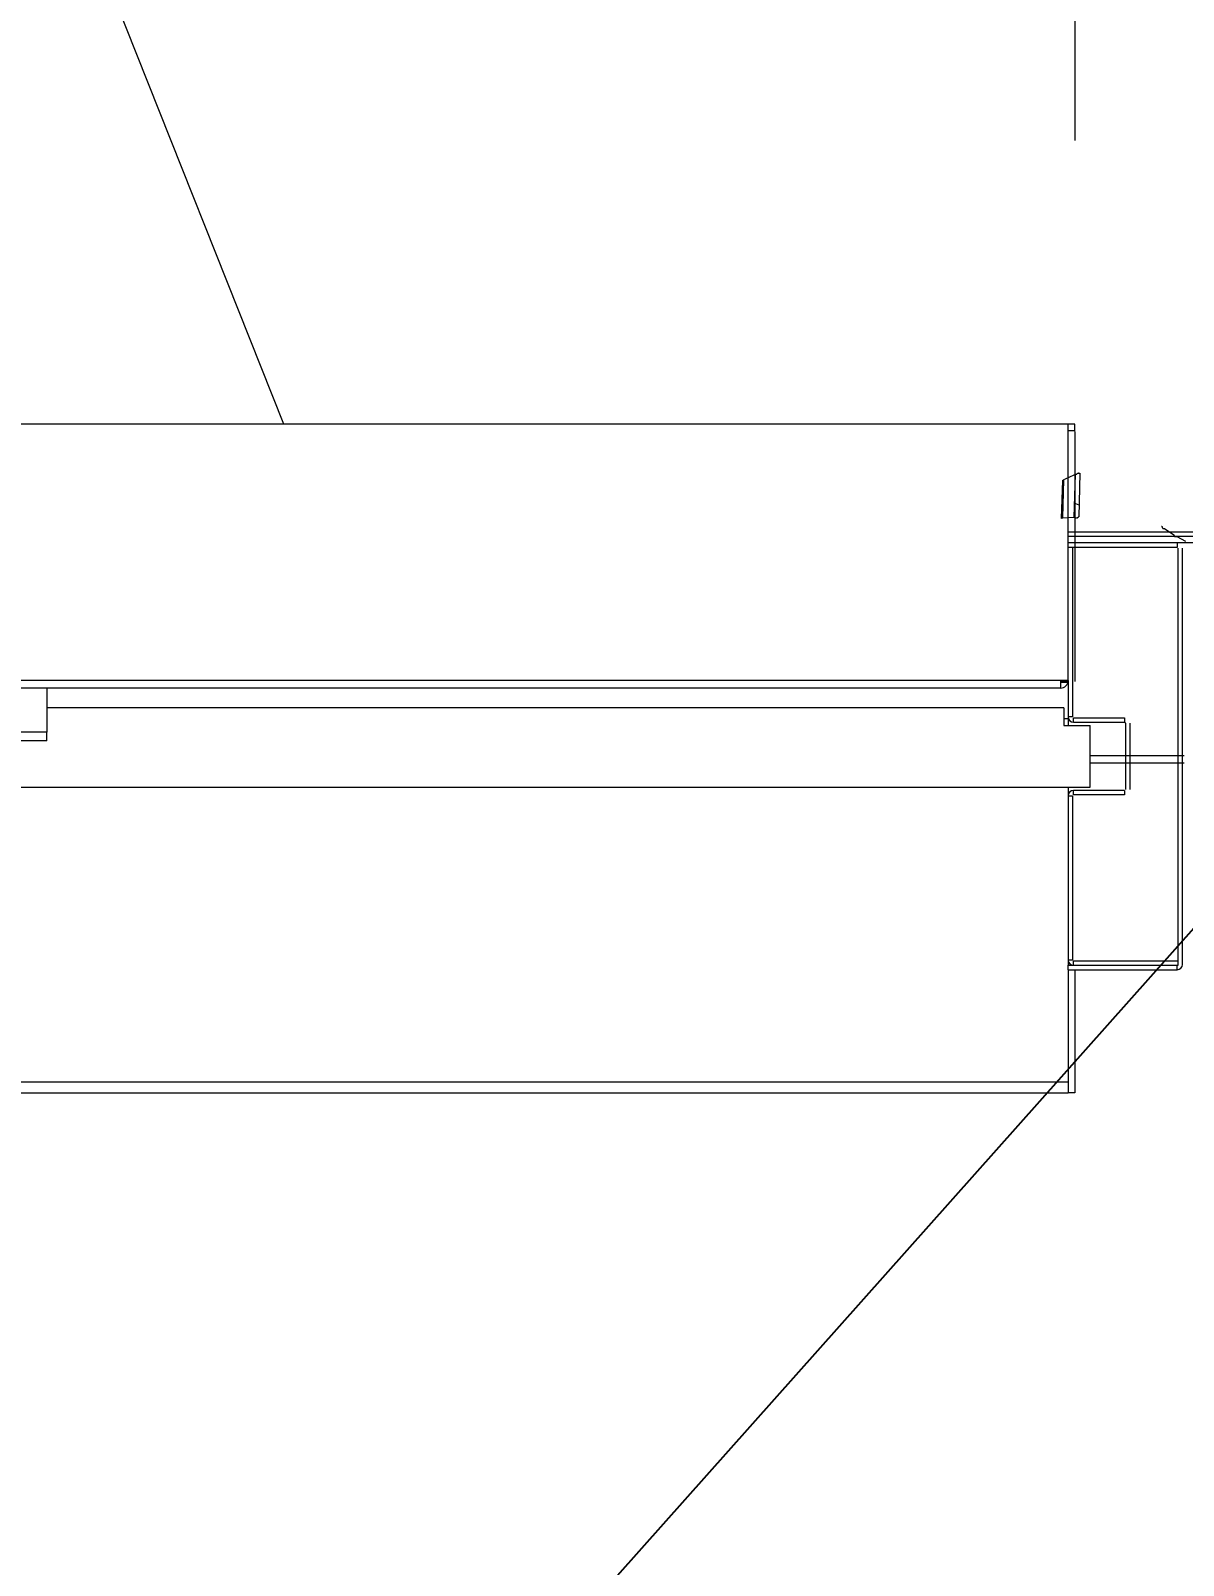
# Model space of a CAD drawing. Extents: x -2187 to 96136, y -11110 to 52208.
# Drawn here: x 43393 to 43917, y 18197 to 18894 of the extents above; entities that cross this region are included whole.
import ezdxf

# ---------------------------------------------------------------- set-up
doc = ezdxf.new("R2010")
doc.units = 0
doc.header["$LTSCALE"] = 1000
doc.header["$MEASUREMENT"] = 0
doc.linetypes.add('ACAD_ISO02W100', pattern=[15, 12, -3])
doc.layers.add('洗衣房设备', color=4, linetype='Continuous')
doc.styles.add('-宋体', font='', dxfattribs={"width": 0.8})
doc.styles.add('HZHT', font='hztxt_e.shx', dxfattribs={"width": 1.5, "bigfont": 'hztxt.shx'})
doc.styles.get('-宋体').set_extended_font_data('SimSun')
doc.dimstyles.new('50', dxfattribs={"dimscale": 30, "dimtxt": 3.5, "dimasz": 1.5, "dimexe": 0.8, "dimexo": 2, "dimgap": 0.8, "dimtad": 1, "dimdec": 0, "dimrnd": 5, "dimzin": 0, "dimdsep": 46, "dimtxsty": '-宋体', "dimblk": 'OBLIQUE', "dimcen": 0.6, "dimdle": 0.8, "dimclrd": 6, "dimclre": 6, "dimclrt": 6, "dimadec": 0, "dimazin": 0, "dimtfac": 1, "dimtdec": 0, "dimtofl": 0, "dimtmove": 2, "dimatfit": 3, "dimldrblk": 'OBLIQUE', "dimfxl": 0, "dimtolj": 1, "dimtzin": 0, "dimarcsym": 0})
doc.dimstyles.new('75', dxfattribs={"dimscale": 100, "dimtxt": 3, "dimasz": 1, "dimexe": 1, "dimexo": 1, "dimgap": 0.2, "dimtad": 1, "dimdec": 0, "dimrnd": 10, "dimzin": 0, "dimdsep": 46, "dimtxsty": 'HZHT', "dimblk1": 'ARCHTICK', "dimblk2": 'ARCHTICK', "dimsah": 1, "dimcen": 1, "dimdle": 0.5, "dimclrd": 1, "dimclre": 1, "dimadec": 0, "dimazin": 0, "dimtfac": 1, "dimtdec": 0, "dimtix": 1, "dimtmove": 2, "dimatfit": 3, "dimfxl": 0, "dimtolj": 1, "dimtzin": 0, "dimarcsym": 0})

# ---------------------------------------------------------------- blocks, each defined once
blk = doc.blocks.new('_ArchTick')
at = {"color": 0, "linetype": 'ByBlock', "const_width": 0.4}
blk.add_lwpolyline([(-0.5, -0.5), (0.5, 0.5)], dxfattribs=at)
blk = doc.blocks.new('*D127')
at = {"color": 1, "linetype": 'ACAD_ISO02W100', "lineweight": -2, "ltscale": 750}
for p, q in [((42390.1, 18544.5), (42390.1, 17223.45)), ((46340.1, 18544.5), (46340.1, 17223.45)), ((42340.1, 17323.45), (43087.63, 17323.45)), ((46390.1, 17323.45), (44337.63, 17323.45))]:
    blk.add_line(p, q, dxfattribs=at)
at = {"layer": 'Defpoints', "color": 0, "linetype": 'ACAD_ISO02W100', "ltscale": 750}
for p in [(42390.1, 18644.5), (46340.1, 18644.5), (46340.1, 17323.45)]:
    blk.add_point(p, dxfattribs=at)
at = {"color": 1, "linetype": 'ACAD_ISO02W100', "lineweight": -2, "ltscale": 750, "xscale": 100, "yscale": 100, "zscale": 100, "rotation": 180}
blk.add_blockref('_ArchTick', (42390.1, 17323.45), dxfattribs=at)
at = {"color": 1, "linetype": 'ACAD_ISO02W100', "lineweight": -2, "ltscale": 750, "xscale": 100, "yscale": 100, "zscale": 100}
blk.add_blockref('_ArchTick', (46340.1, 17323.45), dxfattribs=at)
at = {"color": 0, "linetype": 'ACAD_ISO02W100', "ltscale": 750, "insert": (43712.63, 17473.45), "char_height": 300, "attachment_point": 2, "style": 'HZHT'}
blk.add_mtext('\\A1;3950', dxfattribs=at)
blk = doc.blocks.new('_OBLIQUE')
at = {"color": 0, "linetype": 'ByBlock'}
blk.add_line((-0.5, -0.5), (0.5, 0.5), dxfattribs=at)
blk = doc.blocks.new('*D112')
at = {"layer": 'Defpoints', "color": 0, "linetype": 'ACAD_ISO02W100', "ltscale": 750}
for p in [(44165.36, 18776.32), (43868.1, 18411.5), (44574.11, 18411.5)]:
    blk.add_point(p, dxfattribs=at)
at = {"layer": '洗衣房设备', "color": 6, "linetype": 'ACAD_ISO02W100', "lineweight": -2, "ltscale": 750}
for p, q in [((44574.11, 18800.32), (44574.11, 18387.5)), ((44225.36, 18776.32), (44598.11, 18776.32)), ((43928.1, 18411.5), (44598.11, 18411.5))]:
    blk.add_line(p, q, dxfattribs=at)
at = {"layer": '洗衣房设备', "color": 6, "linetype": 'ACAD_ISO02W100', "lineweight": -2, "ltscale": 750, "xscale": 45, "yscale": 45, "zscale": 45}
for p, rotation in [((44574.11, 18776.32), 90), ((44574.11, 18411.5), 270)]:
    blk.add_blockref('_OBLIQUE', p, dxfattribs=dict(at, rotation=rotation))
at = {"layer": '洗衣房设备', "color": 6, "linetype": 'ACAD_ISO02W100', "ltscale": 750, "insert": (44497.61, 18593.91), "char_height": 105, "attachment_point": 5, "rotation": 90, "style": '-宋体'}
blk.add_mtext('\\A1;365', dxfattribs=at)

msp = doc.modelspace()

# ---------------------------------------------------------------- linework, layer by layer
at = {"color": 7, "linetype": 'Continuous', "lineweight": 15}
for p, q in [((43508.41, 18715.501), (43420.794, 18935.558)), ((43868.097, 18914.501), (43868.097, 18844.501)), ((43865.097, 18715.501), (42865.097, 18715.501)), ((43865.097, 18715.501), (42865.097, 18715.501)), ((43868.097, 18715.501), (43865.097, 18715.501)), ((43865.097, 18598.901), (43865.097, 18715.501)), ((43868.097, 18715.501), (43865.097, 18715.501)), ((43865.097, 18598.901), (43865.097, 18715.501)), ((43868.097, 18712.501), (43865.097, 18712.501)), ((43868.097, 18712.501), (43865.097, 18712.501)), ((43868.097, 18712.501), (43868.097, 18715.501)), ((43868.097, 18712.501), (43868.097, 18715.501)), ((43868.097, 18712.101), (43868.097, 18598.501)), ((43868.097, 18712.101), (43868.097, 18598.501)), ((43862.118, 18672.683), (43862.599, 18689.957)), ((43863.042, 18690.14), (43862.561, 18672.866)), ((43867.886, 18673.148), (43868.427, 18692.556)), ((43870.458, 18693.207), (43869.906, 18673.393)), ((43862.561, 18672.866), (43867.886, 18673.148)), ((43865.097, 18666.501), (44045.456, 18666.501)), ((43865.097, 18666.501), (44045.456, 18666.501)), ((44047.866, 18664.501), (43865.097, 18664.501)), ((44047.866, 18664.501), (43865.097, 18664.501)), ((44051.886, 18661.501), (43865.097, 18661.501)), ((43914.697, 18661.501), (43865.097, 18661.501)), ((44051.886, 18661.501), (43865.097, 18661.501)), ((43914.697, 18661.501), (43865.097, 18661.501)), ((43909.087, 18667.97), (43912.974, 18665.273)), ((43914.496, 18664.36), (43918.529, 18662.314)), ((43914.697, 18661.501), (43914.697, 18659.501)), ((43914.697, 18661.501), (43914.697, 18659.501)), ((43867.097, 18659.501), (43865.097, 18659.501)), ((43914.697, 18659.501), (43865.097, 18659.501)), ((43867.097, 18659.501), (43865.097, 18659.501)), ((43914.697, 18659.501), (43865.097, 18659.501)), ((43867.097, 18659.501), (43867.097, 18582.401)), ((43867.097, 18659.501), (43867.097, 18582.401)), ((43915.097, 18469.901), (43915.097, 18659.101)), ((43915.097, 18469.901), (43915.097, 18659.101)), ((43917.097, 18469.901), (43917.097, 18659.101)), ((43917.097, 18469.901), (43917.097, 18659.101)), ((43861.697, 18598.901), (42868.497, 18598.901)), ((43861.697, 18598.901), (42868.497, 18598.901)), ((43861.697, 18595.501), (43861.697, 18598.901)), ((43865.097, 18598.901), (43861.697, 18598.901)), ((43861.697, 18595.501), (43861.697, 18598.901)), ((43865.097, 18598.901), (43861.697, 18598.901)), ((43865.097, 18598.501), (43861.697, 18598.501)), ((43865.097, 18598.501), (43861.697, 18598.501)), ((43865.097, 18598.901), (43865.097, 18582.401)), ((43865.097, 18598.901), (43865.097, 18582.401)), ((43400.597, 18595.501), (43329.597, 18595.501)), ((43400.597, 18595.501), (43400.597, 18575.501)), ((43861.697, 18595.501), (43400.597, 18595.501)), ((43861.697, 18595.501), (43400.597, 18595.501)), ((43863.097, 18586.501), (43400.597, 18586.501)), ((43863.097, 18586.501), (43400.597, 18586.501)), ((43863.097, 18586.501), (43863.097, 18578.501)), ((43863.097, 18586.501), (43863.097, 18578.501)), ((43865.097, 18581.501), (43863.097, 18581.501)), ((43865.097, 18581.501), (43863.097, 18581.501)), ((43863.097, 18578.501), (43875.097, 18578.501)), ((43863.097, 18578.501), (43875.097, 18578.501)), ((43865.097, 18582.401), (43865.097, 18581.501)), ((43867.097, 18582.401), (43865.097, 18582.401)), ((43865.097, 18582.401), (43865.097, 18581.501)), ((43867.097, 18582.401), (43865.097, 18582.401)), ((43865.097, 18581.501), (43865.097, 18578.501)), ((43865.097, 18581.501), (43865.097, 18578.501)), ((43867.497, 18580.001), (43867.497, 18582.001)), ((43867.497, 18582.001), (43890.697, 18582.001)), ((43867.497, 18580.001), (43867.497, 18582.001)), ((43867.497, 18582.001), (43890.697, 18582.001)), ((43867.497, 18580.001), (43890.697, 18580.001)), ((43867.497, 18580.001), (43890.697, 18580.001)), ((43875.097, 18550.501), (43875.097, 18578.501)), ((43875.097, 18550.501), (43875.097, 18578.501)), ((43890.697, 18582.001), (43890.697, 18580.001)), ((43890.697, 18582.001), (43890.697, 18580.001)), ((43891.097, 18579.601), (43891.097, 18549.401)), ((43891.097, 18579.601), (43891.097, 18549.401)), ((43893.097, 18579.601), (43893.097, 18549.401)), ((43893.097, 18579.601), (43893.097, 18549.401)), ((43400.597, 18575.501), (43329.597, 18575.501)), ((43396.597, 18571.501), (43381.097, 18571.501)), ((43400.597, 18571.501), (43396.597, 18571.501)), ((43400.597, 18571.501), (43400.597, 18575.501)), ((43875.097, 18561.501), (43917.842, 18561.501)), ((43875.097, 18561.501), (43917.842, 18561.501)), ((43385.097, 18550.501), (43875.097, 18550.501)), ((43385.097, 18550.501), (43875.097, 18550.501)), ((43865.097, 18550.501), (43865.097, 18546.601)), ((43865.097, 18550.501), (43865.097, 18546.601)), ((43865.097, 18546.601), (43865.097, 18471.901)), ((43865.097, 18546.601), (43867.097, 18546.601)), ((43865.097, 18546.601), (43867.097, 18546.601)), ((43865.097, 18546.601), (43865.097, 18471.901)), ((43867.097, 18546.601), (43867.097, 18471.901)), ((43867.097, 18546.601), (43867.097, 18471.901)), ((43890.697, 18549.001), (43867.497, 18549.001)), ((43867.497, 18547.001), (43867.497, 18549.001)), ((43890.697, 18549.001), (43867.497, 18549.001)), ((43867.497, 18547.001), (43867.497, 18549.001)), ((43890.697, 18547.001), (43867.497, 18547.001)), ((43890.697, 18547.001), (43867.497, 18547.001)), ((43890.697, 18549.001), (43890.697, 18547.001)), ((43890.697, 18549.001), (43890.697, 18547.001)), ((43865.097, 18471.901), (43865.097, 18469.501)), ((43867.097, 18471.901), (43865.097, 18471.901)), ((43865.097, 18471.901), (43865.097, 18469.501)), ((43867.097, 18471.901), (43865.097, 18471.901)), ((43865.097, 18467.501), (43865.097, 18469.501)), ((43865.097, 18469.501), (43867.497, 18469.501)), ((43865.097, 18467.501), (43865.097, 18469.501)), ((43865.097, 18469.501), (43867.497, 18469.501)), ((43865.097, 18467.501), (43865.097, 18415.001)), ((43865.097, 18467.501), (43914.697, 18467.501)), ((43865.097, 18467.501), (43865.097, 18415.001)), ((43865.097, 18467.501), (43914.697, 18467.501)), ((43867.497, 18471.501), (43915.097, 18471.501)), ((43867.497, 18469.501), (43867.497, 18471.501)), ((43867.497, 18469.501), (43867.497, 18471.501)), ((43867.497, 18471.501), (43915.097, 18471.501)), ((43867.497, 18469.501), (43915.097, 18469.501)), ((43867.497, 18469.501), (43915.097, 18469.501)), ((43868.097, 18467.501), (43868.097, 18415.001)), ((43868.097, 18467.501), (43868.097, 18415.001)), ((43914.697, 18467.501), (43914.697, 18469.501)), ((43914.697, 18467.501), (43914.697, 18469.501)), ((43915.097, 18469.501), (43915.097, 18471.501)), ((43915.097, 18469.501), (43915.097, 18471.501)), ((42865.097, 18416.601), (43865.097, 18416.601)), ((42865.097, 18416.601), (43865.097, 18416.601)), ((42865.097, 18411.501), (43865.097, 18411.501)), ((42865.097, 18411.501), (43865.097, 18411.501)), ((43865.097, 18416.601), (43865.097, 18411.501)), ((43865.097, 18416.601), (43865.097, 18411.501)), ((43868.097, 18411.501), (43865.097, 18411.501)), ((43868.097, 18411.501), (43865.097, 18411.501)), ((43868.097, 18415.001), (43868.097, 18411.501)), ((43868.097, 18415.001), (43868.097, 18411.501))]:
    msp.add_line(p, q, dxfattribs=at)
at = {"color": 8, "linetype": 'Continuous', "lineweight": 15}
for p, q in [((43865.097, 18598.101), (43861.697, 18598.101)), ((43865.097, 18598.101), (43861.697, 18598.101)), ((43875.097, 18564.901), (43917.842, 18564.901)), ((43875.097, 18564.901), (43917.842, 18564.901))]:
    msp.add_line(p, q, dxfattribs=at)
at = {"color": 8, "linetype": 'Continuous', "lineweight": 15, "flags": 128}
for points in [[(43862.814, 18681.964), (43862.609, 18682.083), (43862.384, 18682.216)], [(43870.054, 18678.711), (43868.569, 18679.247), (43868.062, 18679.444)]]:
    msp.add_lwpolyline(points, dxfattribs=at)
at = {"color": 7, "linetype": 'Continuous', "lineweight": 15}
for centre, radius, start, end in [((43861.697, 18598.901), 3.4, 270, 0), ((43861.697, 18598.901), 3.4, 270, 0), ((43867.497, 18582.401), 2.4, 180, 270), ((43867.497, 18582.401), 2.4, 180, 270), ((43890.697, 18579.601), 0.4, 0, 90), ((43890.697, 18579.601), 0.4, 0, 90), ((43867.497, 18546.601), 2.4, 90, 180), ((43867.497, 18546.601), 2.4, 90, 180), ((43867.497, 18471.901), 2.4, 180, 270), ((43867.497, 18471.901), 2.4, 180, 270), ((43914.697, 18469.901), 2.4, 270, 0), ((43914.697, 18469.901), 2.4, 270, 0)]:
    msp.add_arc(centre, radius, start, end, dxfattribs=at)
for points, knots in [([(43862.599, 18689.957), (43862.639, 18689.968), (43862.718, 18689.99), (43862.87, 18690.052), (43862.98, 18690.107), (43863.035, 18690.136), (43863.042, 18690.14)], [0, 0, 0, 0, 0.32643302, 0.65470118, 0.95340224, 1, 1, 1, 1]), ([(43868.427, 18692.556), (43867.511, 18692.205), (43865.666, 18691.5), (43863.92, 18690.595), (43863.042, 18690.14)], [0, 0, 0, 0, 0.4967234, 1, 1, 1, 1]), ([(43868.427, 18692.556), (43868.493, 18692.581), (43868.653, 18692.644), (43868.837, 18692.741), (43868.943, 18692.806), (43868.982, 18692.83)], [0, 0, 0, 0, 0.3067001, 0.7426865, 1, 1, 1, 1]), ([(43869.998, 18693.156), (43869.96, 18693.159), (43869.885, 18693.166), (43869.732, 18693.148), (43869.568, 18693.107), (43869.396, 18693.046), (43869.185, 18692.951), (43869.058, 18692.875), (43868.982, 18692.83)], [0, 0, 0, 0, 0.161232, 0.3239478, 0.4449344, 0.5657287, 0.7429187, 1, 1, 1, 1]), ([(43869.998, 18693.156), (43870.037, 18693.152), (43870.114, 18693.145), (43870.276, 18693.16), (43870.401, 18693.192), (43870.458, 18693.207)], [0, 0, 0, 0, 0.3520426, 0.707148, 1, 1, 1, 1]), ([(43862.118, 18672.683), (43862.179, 18672.732), (43862.301, 18672.83), (43862.465, 18672.865), (43862.551, 18672.866), (43862.561, 18672.866)], [0, 0, 0, 0, 0.4701431, 0.9408135, 1, 1, 1, 1]), ([(43867.886, 18673.148), (43867.982, 18673.146), (43868.176, 18673.143), (43868.345, 18673.044), (43868.43, 18672.994)], [0, 0, 0, 0, 0.4979887, 1, 1, 1, 1]), ([(43868.43, 18672.994), (43868.514, 18672.946), (43868.685, 18672.85), (43868.968, 18672.825), (43869.215, 18672.908), (43869.361, 18673.023), (43869.425, 18673.1), (43869.44, 18673.117)], [0, 0, 0, 0, 0.2565569, 0.5151366, 0.7371641, 0.9408567, 1, 1, 1, 1]), ([(43869.44, 18673.117), (43869.499, 18673.179), (43869.619, 18673.304), (43869.796, 18673.376), (43869.893, 18673.391), (43869.906, 18673.393)], [0, 0, 0, 0, 0.4619091, 0.9260316, 1, 1, 1, 1]), ([(43907.572, 18669.163), (43907.637, 18669.096), (43907.767, 18668.962), (43907.818, 18668.772), (43907.844, 18668.677)], [0, 0, 0, 0, 0.4979887, 1, 1, 1, 1]), ([(43907.844, 18668.677), (43907.87, 18668.584), (43907.924, 18668.396), (43908.099, 18668.185), (43908.318, 18668.078), (43908.489, 18668.065), (43908.58, 18668.077), (43908.601, 18668.08)], [0, 0, 0, 0, 0.25655691, 0.51513665, 0.73716408, 0.94085674, 1, 1, 1, 1]), ([(43908.601, 18668.08), (43908.681, 18668.086), (43908.84, 18668.098), (43909.002, 18668.031), (43909.077, 18667.977), (43909.087, 18667.97)], [0, 0, 0, 0, 0.4619091, 0.9260316, 1, 1, 1, 1]), ([(43912.974, 18665.273), (43913.032, 18665.226), (43913.149, 18665.13), (43913.22, 18664.965), (43913.244, 18664.872), (43913.247, 18664.857)], [0, 0, 0, 0, 0.4582299, 0.9150447, 1, 1, 1, 1]), ([(43913.247, 18664.857), (43913.272, 18664.78), (43913.321, 18664.626), (43913.472, 18664.46), (43913.663, 18664.375), (43913.847, 18664.364), (43913.963, 18664.39), (43914.009, 18664.4)], [0, 0, 0, 0, 0.2211179, 0.4433378, 0.6493745, 0.859573, 1, 1, 1, 1]), ([(43914.009, 18664.4), (43914.097, 18664.418), (43914.268, 18664.453), (43914.422, 18664.39), (43914.496, 18664.36)], [0, 0, 0, 0, 0.5154886, 1, 1, 1, 1])]:
    msp.add_open_spline(points, degree=3, knots=knots, dxfattribs=at)

# ---------------------------------------------------------------- dimensions: what is measured, and where the dimension line sits
at = {"color": 1, "linetype": 'ACAD_ISO02W100', "ltscale": 750}
dim = msp.add_linear_dim(base=(46340.097, 17323.451), p1=(42390.097, 18644.501), p2=(46340.097, 18644.501), angle=180, dimstyle='75', override={"dimfxl": 3.25}, dxfattribs=at)
dim.commit()
dim.dimension.update_dxf_attribs({"geometry": '*D127', "text_midpoint": (43712.631, 17323.451), "dimtype": 160})
at = {"layer": '洗衣房设备', "color": 2, "linetype": 'ACAD_ISO02W100', "ltscale": 750}
dim = msp.add_linear_dim(base=(44574.109, 18411.501), p1=(44165.362, 18776.32), p2=(43868.097, 18411.501), angle=270, dimstyle='50', dxfattribs=at)
dim.commit()
dim.dimension.update_dxf_attribs({"geometry": '*D112', "text_midpoint": (44497.609, 18593.911)})

# ---------------------------------------------------------------- leaders
msp.add_leader([(44154.844, 18747.704), (43593.03, 18116.862)], dimstyle='75', override={"dimscale": 50, "dimgap": 0.2, "dimtad": 0, "dimfxl": 0.5, "dimfxlon": 1}, dxfattribs=at)

doc.saveas('drawing.dxf')
